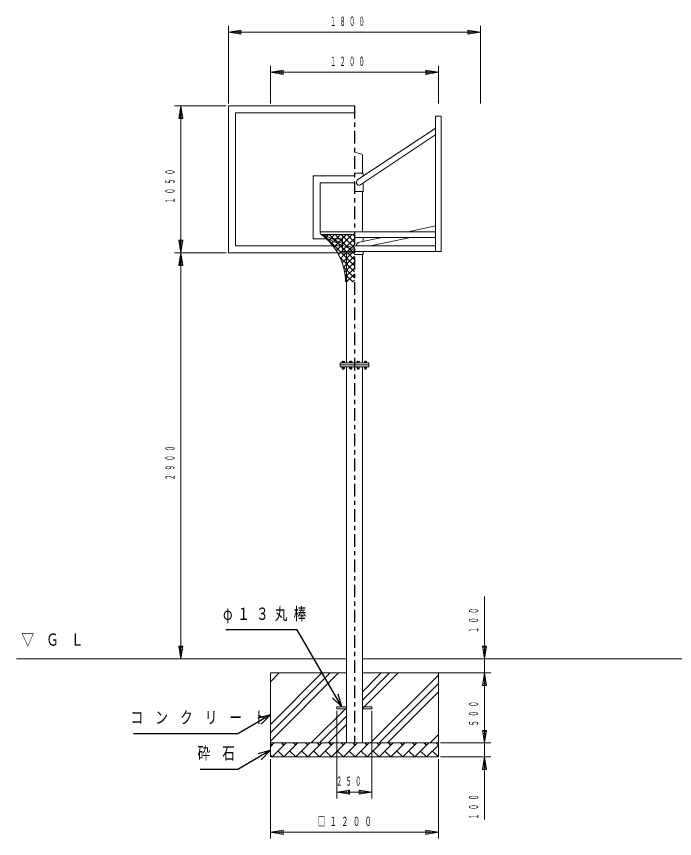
# Model space of a CAD drawing. Units: millimetres on the paper, scale 1:30. Extents: x -385 to 344, y -5 to 267.
# Drawn here: x 31 to 187.6, y 44 to 239.7 of the extents above; entities that cross this region are included whole.
import ezdxf

# ---------------------------------------------------------------- set-up
doc = ezdxf.new("R2010")
doc.units = ezdxf.units.MM
doc.linetypes.add('USER2', pattern=[6, 3, -1, 1, -1])
doc.layers.add('1_30', color=7, linetype='Continuous', lineweight=13)
doc.styles.add('ＭＳ ゴシック', font='')
doc.styles.get('ＭＳ ゴシック').set_extended_font_data('MS Gothic')

msp = doc.modelspace()

# ---------------------------------------------------------------- linework, layer by layer
at = {"layer": '1_30', "color": 5}
for p, q in [((81.441, 235.92), (81.441, 237.42)), ((141.441, 235.92), (141.441, 237.42)), ((81.441, 235.92), (84.441, 236.42)), ((81.441, 235.92), (141.441, 235.92)), ((84.441, 235.42), (81.441, 235.92)), ((81.441, 218.9), (81.441, 235.92)), ((81.5, 235.91), (81.5, 235.93)), ((81.92, 236), (84.441, 236)), ((82, 235.827), (82, 236.013)), ((82.5, 235.744), (82.5, 236.097)), ((83, 235.66), (83, 236.18)), ((83.5, 235.577), (83.5, 236.263)), ((83.963, 235.5), (84.441, 235.5)), ((84, 235.494), (84, 236.347)), ((84.441, 235.42), (84.441, 236.42)), ((138.441, 236.42), (141.441, 235.92)), ((138.441, 236.42), (138.441, 235.42)), ((138.441, 236), (140.963, 236)), ((141.441, 235.92), (138.441, 235.42)), ((138.441, 235.5), (138.92, 235.5)), ((138.5, 235.43), (138.5, 236.41)), ((139, 235.513), (139, 236.327)), ((139.5, 235.597), (139.5, 236.244)), ((140, 235.68), (140, 236.16)), ((140.5, 235.763), (140.5, 236.077)), ((141, 235.847), (141, 235.994)), ((141.441, 218.9), (141.441, 235.92)), ((91.441, 226.374), (91.441, 227.874)), ((131.441, 226.374), (131.441, 227.874)), ((91.441, 226.374), (94.441, 226.874)), ((91.441, 226.374), (131.441, 226.374)), ((94.441, 225.874), (91.441, 226.374)), ((91.441, 218.9), (91.441, 226.374)), ((91.5, 226.364), (91.5, 226.384)), ((92, 226.281), (92, 226.467)), ((92.197, 226.5), (94.441, 226.5)), ((92.5, 226.198), (92.5, 226.551)), ((93, 226.114), (93, 226.634)), ((93.5, 226.031), (93.5, 226.717)), ((93.685, 226), (94.441, 226)), ((94, 225.948), (94, 226.801)), ((94.441, 225.874), (94.441, 226.874)), ((128.441, 226.874), (131.441, 226.374)), ((128.441, 226.874), (128.441, 225.874)), ((128.441, 226.5), (130.685, 226.5)), ((131.441, 226.374), (128.441, 225.874)), ((128.441, 226), (129.197, 226)), ((128.5, 225.884), (128.5, 226.864)), ((129, 225.967), (129, 226.781)), ((129.5, 226.051), (129.5, 226.698)), ((130, 226.134), (130, 226.614)), ((130.5, 226.217), (130.5, 226.531)), ((131, 226.301), (131, 226.448)), ((131.441, 218.9), (131.441, 226.374)), ((70.136, 218.4), (68.636, 218.4)), ((69.636, 215.4), (70.136, 218.4)), ((69.986, 217.5), (70.286, 217.5)), ((70, 215.4), (70, 217.581)), ((70.07, 218), (70.203, 218)), ((70.136, 183.4), (70.136, 218.4)), ((70.136, 218.4), (70.636, 215.4)), ((80.941, 218.4), (70.136, 218.4)), ((69.636, 215.4), (70.636, 215.4)), ((69.653, 215.5), (70.62, 215.5)), ((69.736, 216), (70.536, 216)), ((69.82, 216.5), (70.453, 216.5)), ((69.903, 217), (70.37, 217)), ((70.5, 215.4), (70.5, 216.218)), ((70.136, 183.4), (69.636, 186.4)), ((70.636, 186.4), (69.636, 186.4)), ((69.703, 186), (70.57, 186)), ((70, 184.218), (70, 186.4)), ((70.636, 186.4), (70.136, 183.4)), ((70.5, 185.581), (70.5, 186.4)), ((69.786, 185.5), (70.486, 185.5)), ((69.87, 185), (70.403, 185)), ((69.953, 184.5), (70.32, 184.5)), ((70.036, 184), (70.236, 184)), ((70.136, 183.4), (68.636, 183.4)), ((70.136, 183.4), (68.636, 183.4)), ((69.636, 180.4), (70.136, 183.4)), ((69.903, 182), (70.37, 182)), ((69.986, 182.5), (70.286, 182.5)), ((70, 180.4), (70, 182.581)), ((70.07, 183), (70.203, 183)), ((70.12, 183.5), (70.153, 183.5)), ((80.941, 183.4), (70.136, 183.4)), ((70.136, 86.733), (70.136, 183.4)), ((70.136, 183.4), (70.636, 180.4)), ((80.941, 183.4), (70.136, 183.4)), ((69.636, 180.4), (70.636, 180.4)), ((69.653, 180.5), (70.62, 180.5)), ((69.736, 181), (70.536, 181)), ((69.82, 181.5), (70.453, 181.5)), ((70.5, 180.4), (70.5, 181.218)), ((142.403, 101.61), (142.403, 83.4)), ((70.136, 86.733), (69.636, 89.733)), ((70.636, 89.733), (69.636, 89.733)), ((69.675, 89.5), (70.598, 89.5)), ((69.759, 89), (70.514, 89)), ((69.842, 88.5), (70.431, 88.5)), ((70, 87.552), (70, 89.733)), ((70.636, 89.733), (70.136, 86.733)), ((70.5, 88.914), (70.5, 89.733)), ((142.403, 86.733), (141.903, 89.733)), ((142.903, 89.733), (141.903, 89.733)), ((141.942, 89.5), (142.864, 89.5)), ((142, 89.152), (142, 89.733)), ((142.025, 89), (142.781, 89)), ((142.109, 88.5), (142.698, 88.5)), ((142.903, 89.733), (142.403, 86.733)), ((142.5, 87.314), (142.5, 89.733)), ((70.136, 86.733), (68.636, 86.733)), ((69.925, 88), (70.348, 88)), ((70.009, 87.5), (70.264, 87.5)), ((70.092, 87), (70.181, 87)), ((113.846, 86.733), (142.403, 86.733)), ((142.192, 88), (142.614, 88)), ((142.275, 87.5), (142.531, 87.5)), ((142.359, 87), (142.448, 87)), ((142.403, 86.733), (143.903, 86.733)), ((125.274, 83.4), (142.403, 83.4)), ((131.941, 83.4), (142.403, 83.4)), ((141.903, 80.4), (142.403, 83.4)), ((141.903, 80.4), (142.403, 83.4)), ((142.253, 82.5), (142.553, 82.5)), ((142.253, 82.5), (142.553, 82.5)), ((142.337, 83), (142.47, 83)), ((142.337, 83), (142.47, 83)), ((142.403, 83.4), (142.903, 80.4)), ((142.403, 83.4), (143.903, 83.4)), ((142.403, 83.4), (142.403, 83.3)), ((142.403, 83.4), (142.403, 66.733)), ((142.403, 83.4), (142.903, 80.4)), ((142.403, 83.4), (143.903, 83.4)), ((142.5, 80.4), (142.5, 82.819)), ((142.5, 80.4), (142.5, 82.819)), ((141.903, 80.4), (142.903, 80.4)), ((141.903, 80.4), (142.903, 80.4)), ((141.92, 80.5), (142.886, 80.5)), ((141.92, 80.5), (142.886, 80.5)), ((142, 80.4), (142, 80.981)), ((142, 80.4), (142, 80.981)), ((142.003, 81), (142.803, 81)), ((142.003, 81), (142.803, 81)), ((142.087, 81.5), (142.72, 81.5)), ((142.087, 81.5), (142.72, 81.5)), ((142.17, 82), (142.636, 82)), ((142.17, 82), (142.636, 82)), ((107.274, 74.368), (107.274, 55.029)), ((115.608, 74.368), (115.608, 55.029)), ((142.403, 66.733), (141.903, 69.733)), ((142.903, 69.733), (141.903, 69.733)), ((142.403, 66.733), (141.903, 69.733)), ((142.903, 69.733), (141.903, 69.733)), ((141.942, 69.5), (142.864, 69.5)), ((141.942, 69.5), (142.864, 69.5)), ((142, 69.152), (142, 69.733)), ((142, 69.152), (142, 69.733)), ((142.025, 69), (142.781, 69)), ((142.025, 69), (142.781, 69)), ((142.109, 68.5), (142.698, 68.5)), ((142.109, 68.5), (142.698, 68.5)), ((142.903, 69.733), (142.403, 66.733)), ((142.903, 69.733), (142.403, 66.733)), ((142.5, 67.314), (142.5, 69.733)), ((142.5, 67.314), (142.5, 69.733)), ((131.941, 66.733), (142.403, 66.733)), ((131.941, 66.733), (142.403, 66.733)), ((142.192, 68), (142.614, 68)), ((142.192, 68), (142.614, 68)), ((142.275, 67.5), (142.531, 67.5)), ((142.275, 67.5), (142.531, 67.5)), ((142.359, 67), (142.448, 67)), ((142.359, 67), (142.448, 67)), ((142.403, 66.733), (142.403, 66.833)), ((142.403, 66.733), (143.903, 66.733)), ((142.403, 66.733), (142.403, 48.522)), ((142.403, 66.733), (143.903, 66.733)), ((91.441, 62.9), (91.441, 45.473)), ((131.441, 62.9), (131.441, 45.473)), ((131.941, 63.4), (142.403, 63.4)), ((141.903, 60.4), (142.403, 63.4)), ((142.337, 63), (142.47, 63)), ((142.403, 63.4), (142.903, 60.4)), ((142.403, 63.4), (143.903, 63.4)), ((142.5, 60.4), (142.5, 62.819)), ((142, 60.4), (142, 60.981)), ((142.003, 61), (142.803, 61)), ((142.087, 61.5), (142.72, 61.5)), ((142.17, 62), (142.636, 62)), ((142.253, 62.5), (142.553, 62.5)), ((141.903, 60.4), (142.903, 60.4)), ((141.92, 60.5), (142.886, 60.5)), ((107.274, 55.029), (110.274, 55.529)), ((115.608, 55.029), (107.274, 55.029)), ((110.274, 54.529), (107.274, 55.029)), ((107.274, 55.029), (107.274, 53.529)), ((107.448, 55), (110.274, 55)), ((107.5, 54.991), (107.5, 55.067)), ((108, 54.908), (108, 55.15)), ((108.5, 54.825), (108.5, 55.233)), ((109, 54.741), (109, 55.317)), ((109.5, 54.658), (109.5, 55.4)), ((110, 54.575), (110, 55.483)), ((110.1, 55.5), (110.274, 55.5)), ((110.274, 54.529), (110.274, 55.529)), ((112.608, 55.529), (115.608, 55.029)), ((112.608, 55.529), (112.608, 54.529)), ((112.608, 55.5), (112.782, 55.5)), ((115.608, 55.029), (112.608, 54.529)), ((112.608, 55), (115.434, 55)), ((113, 54.594), (113, 55.464)), ((113.5, 54.678), (113.5, 55.38)), ((114, 54.761), (114, 55.297)), ((114.5, 54.844), (114.5, 55.214)), ((115, 54.928), (115, 55.13)), ((115.5, 55.011), (115.5, 55.047)), ((115.608, 55.029), (115.608, 53.529)), ((91.441, 45.473), (94.441, 45.973)), ((131.441, 45.473), (91.441, 45.473)), ((94.441, 44.973), (91.441, 45.473)), ((91.441, 45.473), (91.441, 43.973)), ((91.5, 45.463), (91.5, 45.483)), ((91.603, 45.5), (94.441, 45.5)), ((92, 45.38), (92, 45.566)), ((92.5, 45.296), (92.5, 45.649)), ((93, 45.213), (93, 45.733)), ((93.5, 45.13), (93.5, 45.816)), ((94, 45.046), (94, 45.899)), ((94.441, 44.973), (94.441, 45.973)), ((128.441, 45.973), (131.441, 45.473)), ((128.441, 45.973), (128.441, 44.973)), ((128.441, 45.5), (131.279, 45.5)), ((131.441, 45.473), (128.441, 44.973)), ((128.5, 44.983), (128.5, 45.963)), ((129, 45.066), (129, 45.88)), ((129.5, 45.149), (129.5, 45.796)), ((130, 45.233), (130, 45.713)), ((130.5, 45.316), (130.5, 45.63)), ((131, 45.399), (131, 45.546)), ((131.441, 45.473), (131.441, 43.973)), ((94.279, 45), (94.441, 45)), ((128.441, 45), (128.603, 45))]:
    msp.add_line(p, q, dxfattribs=at)
at = {"layer": '1_30'}
for p, q in [((81.441, 183.4), (81.441, 218.4)), ((81.441, 218.4), (111.441, 218.4)), ((83.108, 216.733), (111.441, 216.733)), ((83.108, 185.066), (83.108, 216.733)), ((130.774, 215.9), (132.108, 215.9)), ((130.774, 183.733), (130.774, 215.9)), ((132.108, 183.733), (132.108, 215.9)), ((112.288, 200.837), (130.695, 212.984)), ((112.711, 199.493), (130.855, 211.579)), ((113.346, 206.733), (113.346, 202.331)), ((101.608, 201.733), (101.608, 186.733)), ((111.441, 201.733), (101.608, 201.733)), ((111.441, 202.331), (113.558, 202.331)), ((113.558, 201.675), (113.558, 202.331)), ((103.274, 200.066), (103.274, 188.4)), ((111.441, 200.066), (103.274, 200.066)), ((113.558, 200.057), (113.558, 197.998)), ((111.441, 197.998), (113.558, 197.998)), ((113.346, 188.4), (113.346, 197.998)), ((111.441, 188.4), (103.274, 188.4)), ((130.774, 188.4), (111.441, 188.4)), ((124.211, 188.4), (130.744, 189.798)), ((130.774, 188.343), (130.805, 188.349)), ((105.092, 186.733), (101.608, 186.733)), ((111.441, 187.733), (103.608, 187.733)), ((103.757, 187.618), (103.872, 187.733)), ((104.017, 187.733), (111.441, 180.309)), ((104.727, 187.023), (104.518, 187.733)), ((104.526, 186.973), (105.286, 187.733)), ((104.91, 186.813), (104.991, 186.733)), ((104.912, 186.812), (111.441, 183.926)), ((105.059, 187.314), (104.935, 187.733)), ((105.244, 187.103), (111.441, 184.363)), ((105.246, 186.279), (106.7, 187.733)), ((105.431, 187.733), (111.441, 181.723)), ((105.918, 185.536), (108.115, 187.733)), ((106.081, 186.733), (108.608, 186.733)), ((106.54, 184.744), (109.529, 187.733)), ((106.845, 187.733), (111.441, 183.137)), ((107.111, 183.901), (110.943, 187.733)), ((107.63, 183.006), (111.441, 186.817)), ((108.259, 187.733), (111.441, 184.551)), ((108.608, 185.616), (108.608, 187.733)), ((109.674, 187.733), (111.441, 185.966)), ((111.088, 187.733), (111.441, 187.38)), ((130.774, 187.066), (111.441, 187.066)), ((112.337, 185.858), (117.983, 187.066)), ((113.558, 187.066), (113.558, 186.119)), ((115.231, 185.021), (124.801, 187.066)), ((108.608, 185.066), (83.108, 185.066)), ((108.093, 182.055), (111.441, 185.402)), ((108.496, 181.043), (111.441, 183.988)), ((108.608, 183.733), (108.608, 185.178)), ((111.441, 185.021), (130.774, 185.021)), ((111.441, 183.4), (81.441, 183.4)), ((107.935, 182.401), (111.441, 178.894)), ((111.441, 183.733), (108.608, 183.733)), ((108.833, 179.966), (111.441, 182.574)), ((109.536, 183.4), (109.536, 157.233)), ((132.108, 183.733), (111.441, 183.733)), ((111.441, 182.998), (113.558, 182.998)), ((113.346, 182.998), (113.346, 157.233)), ((113.558, 183.733), (113.558, 182.998)), ((108.786, 180.135), (111.441, 177.48)), ((109.094, 178.813), (111.441, 181.16)), ((109.175, 178.332), (111.042, 176.465)), ((109.268, 177.573), (111.441, 179.746)), ((109.574, 176.465), (111.441, 178.331)), ((109.323, 176.77), (109.628, 176.465)), ((110.989, 176.465), (111.441, 176.917)), ((108.036, 157.233), (114.846, 157.233)), ((108.036, 157.233), (108.036, 156.233)), ((114.846, 156.733), (108.036, 156.733)), ((108.528, 157.55), (108.528, 157.249)), ((108.978, 157.566), (108.594, 157.566)), ((108.661, 157.249), (108.661, 157.55)), ((108.911, 157.249), (108.911, 157.55)), ((109.044, 157.55), (109.044, 157.249)), ((110.298, 157.55), (110.298, 157.249)), ((110.748, 157.566), (110.364, 157.566)), ((110.431, 157.249), (110.431, 157.55)), ((110.681, 157.249), (110.681, 157.55)), ((110.814, 157.55), (110.814, 157.249)), ((112.068, 157.55), (112.068, 157.249)), ((112.518, 157.566), (112.134, 157.566)), ((112.201, 157.249), (112.201, 157.55)), ((112.451, 157.249), (112.451, 157.55)), ((112.584, 157.55), (112.584, 157.249)), ((113.838, 157.55), (113.838, 157.249)), ((114.288, 157.566), (113.904, 157.566)), ((113.971, 157.249), (113.971, 157.55)), ((114.221, 157.249), (114.221, 157.55)), ((114.354, 157.55), (114.354, 157.249)), ((114.846, 157.233), (114.846, 156.233)), ((108.036, 156.233), (114.846, 156.233)), ((108.528, 156.217), (108.528, 155.916)), ((108.978, 155.9), (108.594, 155.9)), ((108.619, 155.751), (108.619, 155.9)), ((108.936, 155.854), (108.636, 155.854)), ((108.936, 155.814), (108.636, 155.814)), ((108.936, 155.774), (108.636, 155.774)), ((108.936, 155.735), (108.636, 155.735)), ((108.661, 155.916), (108.661, 156.217)), ((108.911, 155.916), (108.911, 156.217)), ((108.953, 155.751), (108.953, 155.9)), ((109.044, 156.217), (109.044, 155.916)), ((109.536, 66.733), (109.536, 156.233)), ((110.298, 156.217), (110.298, 155.916)), ((110.748, 155.9), (110.364, 155.9)), ((110.389, 155.751), (110.389, 155.9)), ((110.706, 155.854), (110.406, 155.854)), ((110.706, 155.814), (110.406, 155.814)), ((110.706, 155.774), (110.406, 155.774)), ((110.706, 155.735), (110.406, 155.735)), ((110.431, 155.916), (110.431, 156.217)), ((110.681, 155.916), (110.681, 156.217)), ((110.723, 155.751), (110.723, 155.9)), ((110.814, 156.217), (110.814, 155.916)), ((112.068, 156.217), (112.068, 155.916)), ((112.518, 155.9), (112.134, 155.9)), ((112.159, 155.751), (112.159, 155.9)), ((112.476, 155.854), (112.176, 155.854)), ((112.476, 155.814), (112.176, 155.814)), ((112.476, 155.774), (112.176, 155.774)), ((112.476, 155.735), (112.176, 155.735)), ((112.201, 155.916), (112.201, 156.217)), ((112.451, 155.916), (112.451, 156.217)), ((112.493, 155.751), (112.493, 155.9)), ((112.584, 156.217), (112.584, 155.916)), ((113.346, 66.733), (113.346, 156.233)), ((113.838, 156.217), (113.838, 155.916)), ((114.288, 155.9), (113.904, 155.9)), ((113.929, 155.751), (113.929, 155.9)), ((114.246, 155.854), (113.946, 155.854)), ((114.246, 155.814), (113.946, 155.814)), ((114.246, 155.774), (113.946, 155.774)), ((114.246, 155.735), (113.946, 155.735)), ((113.971, 155.916), (113.971, 156.217)), ((114.221, 155.916), (114.221, 156.217)), ((114.263, 155.751), (114.263, 155.9)), ((114.354, 156.217), (114.354, 155.916)), ((109.536, 86.733), (30.992, 86.733)), ((113.346, 86.733), (278.849, 86.733)), ((91.441, 83.4), (109.536, 83.4)), ((91.441, 63.4), (91.441, 83.4)), ((131.441, 83.4), (113.346, 83.4)), ((131.441, 63.4), (131.441, 83.4)), ((107.274, 75.301), (109.536, 75.301)), ((107.274, 75.301), (107.274, 74.868)), ((107.274, 74.868), (109.536, 74.868)), ((113.346, 75.301), (115.608, 75.301)), ((113.346, 74.868), (115.608, 74.868)), ((115.608, 75.301), (115.608, 74.868)), ((91.441, 66.733), (131.441, 66.733)), ((91.441, 63.4), (131.441, 63.4))]:
    msp.add_line(p, q, dxfattribs=at)
at = {"layer": '1_30', "color": 6, "linetype": 'USER2', "lineweight": 25}
msp.add_line((111.441, 218.4), (111.441, 66.733), dxfattribs=at)
at = {"layer": '1_30', "color": 160, "lineweight": 25}
for p, q in [((91.441, 69.159), (105.681, 83.4)), ((91.441, 83.302), (91.539, 83.4)), ((91.441, 71.159), (103.681, 83.4)), ((91.441, 67.159), (107.681, 83.4)), ((91.441, 81.302), (93.539, 83.4)), ((113.346, 76.922), (119.823, 83.4)), ((113.346, 78.922), (117.823, 83.4)), ((113.346, 74.922), (121.823, 83.4)), ((115.299, 66.733), (131.441, 82.875)), ((117.299, 66.733), (131.441, 80.875)), ((108.405, 75.301), (107.607, 78.304)), ((119.299, 66.733), (131.441, 78.875)), ((108.405, 75.301), (106.204, 77.494)), ((101.157, 66.733), (109.536, 75.112)), ((91.441, 73.4), (88.438, 72.601)), ((91.441, 73.4), (89.248, 71.198)), ((103.157, 66.733), (109.536, 73.112)), ((105.157, 66.733), (109.536, 71.112)), ((129.441, 66.733), (131.441, 68.733)), ((91.441, 65.826), (92.348, 66.733)), ((91.843, 66.228), (91.441, 66.63)), ((91.843, 63.4), (95.176, 66.733)), ((94.671, 66.228), (94.167, 66.733)), ((94.671, 63.4), (98.005, 66.733)), ((97.5, 66.228), (96.995, 66.733)), ((97.5, 63.4), (100.833, 66.733)), ((100.328, 66.228), (99.823, 66.733)), ((100.328, 63.4), (103.662, 66.733)), ((103.157, 66.228), (102.652, 66.733)), ((103.157, 63.4), (106.49, 66.733)), ((105.985, 66.228), (105.48, 66.733)), ((105.985, 63.4), (109.319, 66.733)), ((108.814, 66.228), (108.309, 66.733)), ((108.814, 63.4), (112.147, 66.733)), ((111.642, 66.228), (111.137, 66.733)), ((111.642, 63.4), (114.975, 66.733)), ((114.47, 66.228), (113.966, 66.733)), ((114.47, 63.4), (117.804, 66.733)), ((117.299, 66.228), (116.794, 66.733)), ((117.299, 63.4), (120.632, 66.733)), ((120.127, 66.228), (119.622, 66.733)), ((120.127, 63.4), (123.461, 66.733)), ((122.956, 66.228), (122.451, 66.733)), ((122.956, 63.4), (126.289, 66.733)), ((125.784, 66.228), (125.279, 66.733)), ((125.784, 63.4), (129.118, 66.733)), ((128.613, 66.228), (128.108, 66.733)), ((131.441, 66.228), (130.936, 66.733)), ((91.416, 64.902), (88.413, 64.103)), ((91.416, 64.902), (89.223, 62.7)), ((94.671, 63.4), (93.257, 64.814)), ((97.5, 63.4), (96.086, 64.814)), ((100.328, 63.4), (98.914, 64.814)), ((103.157, 63.4), (101.743, 64.814)), ((105.985, 63.4), (104.571, 64.814)), ((108.814, 63.4), (107.399, 64.814)), ((111.642, 63.4), (110.228, 64.814)), ((114.47, 63.4), (113.056, 64.814)), ((117.299, 63.4), (115.885, 64.814)), ((120.127, 63.4), (118.713, 64.814)), ((122.956, 63.4), (121.542, 64.814)), ((125.784, 63.4), (124.37, 64.814)), ((128.613, 63.4), (127.198, 64.814)), ((128.613, 63.4), (131.441, 66.228)), ((131.441, 63.4), (130.027, 64.814)), ((91.843, 63.4), (91.441, 63.802))]:
    msp.add_line(p, q, dxfattribs=at)
for points in [[(108.405, 75.301), (97.829, 93.62), (80.819, 93.62)], [(91.441, 73.4), (83.702, 68.931), (58.839, 68.931)], [(91.416, 64.902), (83.672, 60.431), (74.763, 60.431)]]:
    msp.add_lwpolyline(points, dxfattribs=at)
at = {"layer": '1_30'}
for centre, radius, start, end in [((111.441, 203.471), 3.778, 59.7189, 90.00029), ((112.647, 200.211), 0.721, 119.87356, 275.10362), ((103.608, 188.066), 0.333, 90, 270), ((94.82, 176.18), 14.516, 1.12488, 52.74081), ((105.047, 187.117), 0.333, 196.39085, 246.14548), ((105.378, 187.408), 0.333, 196.39349, 246.14741), ((112.659, 185.202), 0.73, 116.09672, 194.35105), ((108.594, 157.422), 0.145, 62.56955, 117.43045), ((108.594, 157.378), 0.145, 242.56955, 297.43045), ((108.786, 157.078), 0.488, 75.17105, 104.83035), ((108.786, 157.721), 0.488, 255.16965, 284.82895), ((108.978, 157.422), 0.145, 62.56955, 117.43045), ((108.978, 157.378), 0.145, 242.56955, 297.43045), ((110.364, 157.422), 0.145, 62.56955, 117.43045), ((110.364, 157.378), 0.145, 242.56955, 297.43045), ((110.556, 157.078), 0.488, 75.17105, 104.83035), ((110.556, 157.721), 0.488, 255.16965, 284.82895), ((110.748, 157.422), 0.145, 62.56955, 117.43045), ((110.748, 157.378), 0.145, 242.56955, 297.43045), ((112.134, 157.422), 0.145, 62.56955, 117.43045), ((112.134, 157.378), 0.145, 242.56955, 297.43045), ((112.326, 157.078), 0.488, 75.17105, 104.83035), ((112.326, 157.721), 0.488, 255.16965, 284.82895), ((112.518, 157.422), 0.145, 62.56955, 117.43045), ((112.518, 157.378), 0.145, 242.56955, 297.43045), ((113.904, 157.422), 0.145, 62.56955, 117.43045), ((113.904, 157.378), 0.145, 242.56955, 297.43045), ((114.096, 157.078), 0.488, 75.17105, 104.83035), ((114.096, 157.721), 0.488, 255.16965, 284.82895), ((114.288, 157.422), 0.145, 62.56955, 117.43045), ((114.288, 157.378), 0.145, 242.56955, 297.43045), ((108.594, 156.088), 0.145, 62.56955, 117.43045), ((108.594, 156.044), 0.145, 242.56955, 297.43045), ((108.636, 155.87), 0.0167, 180, 270), ((108.636, 155.831), 0.0167, 180, 270), ((108.636, 155.791), 0.0167, 180, 270), ((108.636, 155.751), 0.0167, 180, 270), ((108.786, 155.745), 0.488, 75.17105, 104.83035), ((108.786, 156.388), 0.488, 255.16965, 284.82895), ((108.978, 156.088), 0.145, 62.56955, 117.43045), ((108.978, 156.044), 0.145, 242.56955, 297.43045), ((108.936, 155.87), 0.0167, 270, 0), ((108.936, 155.831), 0.0167, 270, 0), ((108.936, 155.791), 0.0167, 270, 0), ((108.936, 155.751), 0.0167, 270, 0), ((110.364, 156.088), 0.145, 62.56955, 117.43045), ((110.364, 156.044), 0.145, 242.56955, 297.43045), ((110.406, 155.87), 0.0167, 180, 270), ((110.406, 155.831), 0.0167, 180, 270), ((110.406, 155.791), 0.0167, 180, 270), ((110.406, 155.751), 0.0167, 180, 270), ((110.556, 155.745), 0.488, 75.17105, 104.83035), ((110.556, 156.388), 0.488, 255.16965, 284.82895), ((110.748, 156.088), 0.145, 62.56955, 117.43045), ((110.748, 156.044), 0.145, 242.56955, 297.43045), ((110.706, 155.87), 0.0167, 270, 0), ((110.706, 155.831), 0.0167, 270, 0), ((110.706, 155.791), 0.0167, 270, 0), ((110.706, 155.751), 0.0167, 270, 0), ((112.134, 156.088), 0.145, 62.56955, 117.43045), ((112.134, 156.044), 0.145, 242.56955, 297.43045), ((112.176, 155.87), 0.0167, 180, 270), ((112.176, 155.831), 0.0167, 180, 270), ((112.176, 155.791), 0.0167, 180, 270), ((112.176, 155.751), 0.0167, 180, 270), ((112.326, 155.745), 0.488, 75.17105, 104.83035), ((112.326, 156.388), 0.488, 255.16965, 284.82895), ((112.518, 156.088), 0.145, 62.56955, 117.43045), ((112.518, 156.044), 0.145, 242.56955, 297.43045), ((112.476, 155.87), 0.0167, 270, 0), ((112.476, 155.831), 0.0167, 270, 0), ((112.476, 155.791), 0.0167, 270, 0), ((112.476, 155.751), 0.0167, 270, 0), ((113.904, 156.088), 0.145, 62.56955, 117.43045), ((113.904, 156.044), 0.145, 242.56955, 297.43045), ((113.946, 155.87), 0.0167, 180, 270), ((113.946, 155.831), 0.0167, 180, 270), ((113.946, 155.791), 0.0167, 180, 270), ((113.946, 155.751), 0.0167, 180, 270), ((114.096, 155.745), 0.488, 75.17105, 104.83035), ((114.096, 156.388), 0.488, 255.16965, 284.82895), ((114.288, 156.088), 0.145, 62.56955, 117.43045), ((114.288, 156.044), 0.145, 242.56955, 297.43045), ((114.246, 155.87), 0.0167, 270, 0), ((114.246, 155.831), 0.0167, 270, 0), ((114.246, 155.791), 0.0167, 270, 0), ((114.246, 155.751), 0.0167, 270, 0)]:
    msp.add_arc(centre, radius, start, end, dxfattribs=at)

# ---------------------------------------------------------------- texts
at = {"layer": '1_30', "color": 5, "char_height": 2.199, "attachment_point": 1, "style": 'ＭＳ ゴシック'}
for s, insert in [('\\T1.64;\\W0.45;１８００', (105.663, 239.62)), ('\\T1.64;\\W0.45;１２００', (105.663, 230.074)), ('\\T1.64;\\W0.45;２５０', (107.108, 58.729)), ('\\T1.64;\\W0.55;□１２００', (102.774, 49.173))]:
    msp.add_mtext(s, dxfattribs=dict(at, insert=insert))
at = {"layer": '1_30', "color": 5, "char_height": 2.199, "attachment_point": 1, "rotation": 90, "style": 'ＭＳ ゴシック'}
for s, insert in [('\\T1.64;\\W0.45;１０５０', (66.436, 195.122)), ('\\T1.64;\\W0.45;２９００', (66.436, 129.289)), ('\\T1.64;\\W0.45;１００', (138.703, 92.944)), ('\\T1.64;\\W0.45;５００', (138.703, 70.733)), ('\\T1.64;\\W0.45;１００', (138.703, 48.522))]:
    msp.add_mtext(s, dxfattribs=dict(at, insert=insert))
at = {"layer": '1_30', "color": 160, "char_height": 2.933, "attachment_point": 1, "style": 'ＭＳ ゴシック'}
for s, insert in [('\\T1.49;\\W0.75;φ１３丸棒', (80.152, 98.954)), ('\\T1.96;\\W0.75;コンクリート', (58.172, 74.265)), ('\\T1.96;\\W0.75;砕石', (74.096, 65.764))]:
    msp.add_mtext(s, dxfattribs=dict(at, insert=insert))
at = {"layer": '1_30', "insert": (32.192, 92.808), "char_height": 2.933, "attachment_point": 1, "style": 'ＭＳ ゴシック'}
msp.add_mtext('\\T1.96;\\W0.75;▽ＧＬ', dxfattribs=at)

doc.saveas('drawing.dxf')
